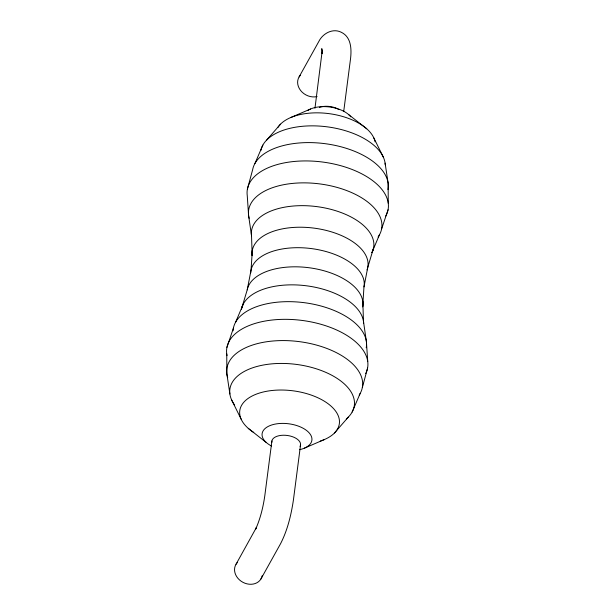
<?xml version="1.0" encoding="UTF-8"?>
<svg xmlns="http://www.w3.org/2000/svg" width="615" height="615" viewBox="0 0 615 615"><rect width="100%" height="100%" fill="white"/><g stroke="black" fill="none" stroke-linecap="round" stroke-linejoin="round"><path stroke-width="0.92" d="M252.342 250.267L251.028 270.246L247.222 289.857L241.426 309.184A61.631 32.633 7.4 0 1 305.048 285.621A61.631 32.633 7.4 0 1 363.634 323.375M373.574 247.968L367.778 267.287L363.972 286.905L362.658 306.885A58.364 30.904 7.4 0 0 310.836 267.986A58.364 30.904 7.4 0 0 247.222 289.857M271.899 440.947L264.811 495.698C263.151 507.114 260.406 518.476 255.709 529.038L256.517 527.309L235.999 564.309M314.972 108.209L322.075 51.837L321.991 53.674L321.783 48.623L322.437 51.568M300.52 445.168L293.409 500.057C291.149 515.039 287.559 530.076 280.609 543.629L260.921 578.999M343.708 111.469L350.204 61.308C351.672 51.214 352.134 37.453 341.31 32.28C332.715 27.89 322.66 33.51 318.762 41.589L299.075 76.96M247.438 189.013L252.665 169.602A68.403 36.224 7.4 0 1 327.226 143.972A68.403 36.224 7.4 0 1 387.957 189.558M362.335 387.542L367.562 368.139M226.935 347.398L233.4 328.172M381.6 228.972L388.065 209.746M235.591 322.252L243.432 303.749M371.937 252.519L379.409 234.892M254.894 163.575L262.859 145.094M352.141 412.05L360.106 393.577M266.726 140.005L280.517 124.161M334.483 432.983L348.275 417.139M290.664 117.573L310.613 108.978M304.387 448.166L324.336 439.571M348.651 114.59L366.732 128.789M248.268 428.355L266.349 442.554M373.828 137.921L383.36 157.209M231.64 399.935L241.172 419.222M385.098 163.121L388.134 183.224L388.25 203.165M229.902 394.023L226.866 373.928L226.75 353.986M367.047 269.9A58.364 30.904 7.4 0 0 313.435 228.05A58.364 30.904 7.4 0 0 252.196 255.671L251.52 235.699L248.606 215.604L247.253 195.593A71.102 37.653 7.4 0 1 324.935 162.36A71.102 37.653 7.4 0 1 385.751 216.019M367.747 361.551L366.394 341.54L363.48 321.453L362.804 301.481M260.814 150.629A62.761 33.233 7.4 0 1 325.335 126.605A62.761 33.233 7.4 0 1 385.244 164.797M249.152 218.31A67.158 35.562 7.4 0 1 321.66 184.169A67.158 35.562 7.4 0 1 378.087 236.998M251.52 235.699A61.631 32.633 7.4 0 1 318.093 206.786A61.631 32.633 7.4 0 1 371.96 252.65M250.736 272.868A57.11 30.243 7.4 0 1 310.806 248.506A57.11 30.243 7.4 0 1 363.972 286.905M277.842 127.528A50.207 26.583 7.4 0 1 330.516 113.844A50.207 26.583 7.4 0 1 375.089 141.873M307.769 110.477A25.1 13.292 7.4 0 1 350.765 116.819M234.661 405.054A62.761 33.233 7.4 0 1 295.746 364.326A62.761 33.233 7.4 0 1 346.376 418.9M253.757 432.476A50.207 26.583 7.4 0 1 256.117 394.215A50.207 26.583 7.4 0 1 327.795 403.517A50.207 26.583 7.4 0 1 320.231 441.109M227.696 377.61A68.403 36.224 7.4 0 1 299.697 341.686A68.403 36.224 7.4 0 1 359.237 395.015M227.043 355.654A71.102 37.653 7.4 0 1 302.026 320.423A71.102 37.653 7.4 0 1 365.71 373.543M271.522 446.021A25.1 13.292 7.4 0 1 269.508 425.803A25.1 13.292 7.4 0 1 306.839 430.692A25.1 13.292 7.4 0 1 299.536 449.688M233.077 330.816A67.158 35.562 7.4 0 1 304.11 302.665A67.158 35.562 7.4 0 1 366.225 347.759M319.385 107.387A14.468 7.664 7.4 0 1 339.103 109.678M271.868 442.285A14.468 7.664 7.4 0 1 287.674 435.52A14.468 7.664 7.4 0 1 300.043 446.436M262.182 575.74A14.468 12.008 29.1 0 1 242.987 582.344A14.468 12.008 29.1 0 1 237.267 562.633M317.094 96.54A14.468 12.008 29.1 0 1 300.643 90.52A14.468 12.008 29.1 0 1 300.343 75.284"/></g></svg>
